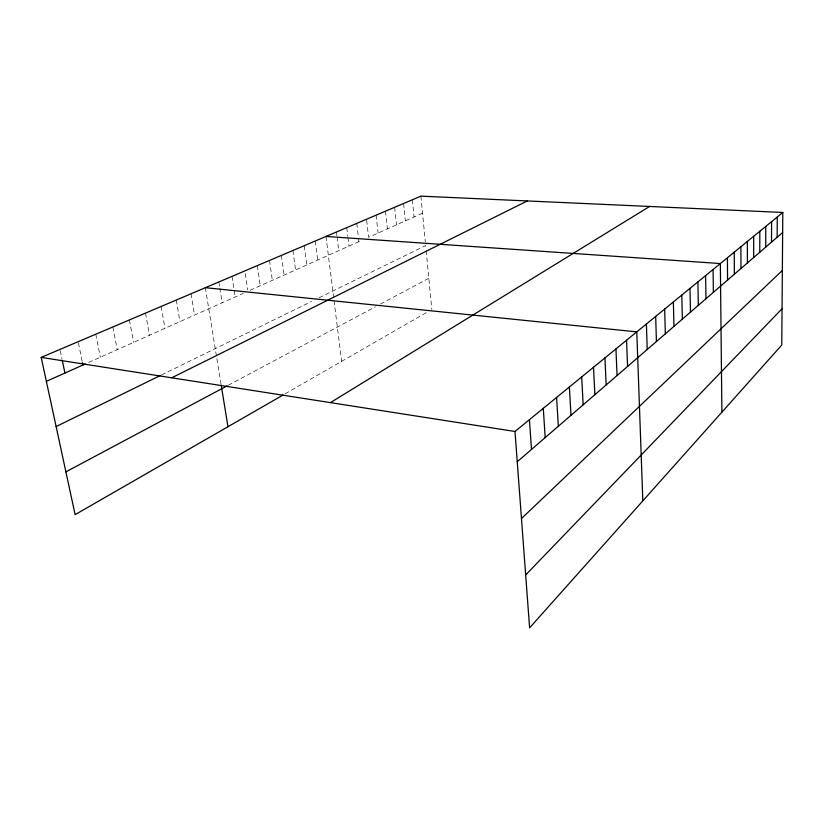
<?xml version="1.0" encoding="UTF-8"?>
<svg xmlns="http://www.w3.org/2000/svg" width="824" height="824" viewBox="0 0 824 824"><rect width="100%" height="100%" fill="white"/><g stroke="black" fill="none" stroke-linecap="round" stroke-linejoin="round"><path stroke-width="0.62" stroke-dasharray="4.12 3.09" d="M285.145 393.831L427.749 311.802M228.238 385.272L375.332 306.816M380.482 304.066L428.83 278.275M161.483 374.961L311.585 301.44M319.104 297.752L425.668 245.552L426.039 249.342M88.714 362.426L243.276 293.323M250.146 290.254L361.046 240.68M422.547 213.179L368.596 237.302L366.556 219.225M60.234 350.663L62.058 359.377M78.414 342.928L82.163 361.334M95.78 334.214L100.332 357.225M112.867 326.963L117.235 349.675M129.43 319.928L133.632 342.341M145.508 313.099L149.535 335.234M161.123 306.466L164.985 328.323M176.285 300.029L179.993 321.618M191.013 293.777L194.588 315.098M205.331 287.689L220.966 383.737M218.854 281.952L219.627 286.845M219.823 288.07L222.15 302.769M232.018 276.359L235.19 296.939M245.222 273.455L247.705 289.986M257.325 265.616L260.271 285.732M269.5 260.446L272.332 280.335M281.365 255.399L284.105 275.072M292.942 250.486L295.569 269.942M304.231 245.696L306.765 264.937M315.242 241.01L317.693 260.054M325.995 236.447L333.895 299.483M334.039 300.688L341.641 361.334M336.501 231.987L336.954 235.715M337.098 236.962L338.767 250.63M346.75 227.63L347.779 236.241M347.924 237.477L348.943 246.088M356.771 223.376L358.316 236.776M358.461 237.992L358.883 241.638M376.125 215.157L378.092 233.058M385.478 211.181L387.383 228.907M394.634 207.298L396.457 224.839M403.585 203.497L405.346 220.873M412.34 199.779L414.039 216.98M420.909 196.143L425.318 241.834M426.163 250.609L431.838 309.443"/><path stroke-width="1.24" d="M759.779 252.247L759.81 231.266M765.723 247.118L765.784 226.384M771.511 242.122L771.604 221.625M777.145 237.25L777.269 216.99M782.8 212.468L781.77 345.029L529.605 627.857L514.99 431.477L782.8 212.468L420.909 196.143L41.2 357.4L75.128 514.639L283.065 395.026M525.671 574.977L782.048 308.722M521.468 518.543L782.347 270.468M517.245 461.749L782.646 232.502M330.434 402.627L649.6 206.453M65.899 471.864L227.156 385.848M171.711 377.804L527.319 200.943M56.125 426.564L160.392 375.487M46.371 381.358L85.233 363.981M325.995 236.447L720.341 263.546L721.896 412.185M205.331 287.689L636.787 331.876L642.823 500.879M41.2 357.4L514.99 431.477M62.325 360.624L64.931 373.056M82.41 362.57L82.905 365.022M221.172 384.983L227.97 426.719M529.43 419.673L531.501 449.43M543.284 408.333L545.189 437.606M556.591 397.456L558.342 426.245M569.384 386.992L570.991 415.327M581.682 376.939L583.165 404.811M593.527 367.247L594.876 394.696M604.94 357.915L606.176 384.942M615.94 348.923L617.063 375.538M626.549 340.25L627.569 366.464M646.387 324.017L647.221 349.479M655.677 316.426L656.429 341.527M664.669 309.072L665.339 333.823M673.373 301.955L673.97 326.366M681.809 295.054L682.344 319.146M689.987 288.369L690.45 312.131M697.918 281.88L698.319 305.344M705.612 275.587L705.962 298.741M713.079 269.479L713.368 292.335M727.386 257.788L727.571 280.078M734.236 252.185L734.369 274.196M740.889 246.737L740.982 268.49M747.368 241.442L747.419 262.928M753.672 236.292L753.682 257.521"/></g></svg>
